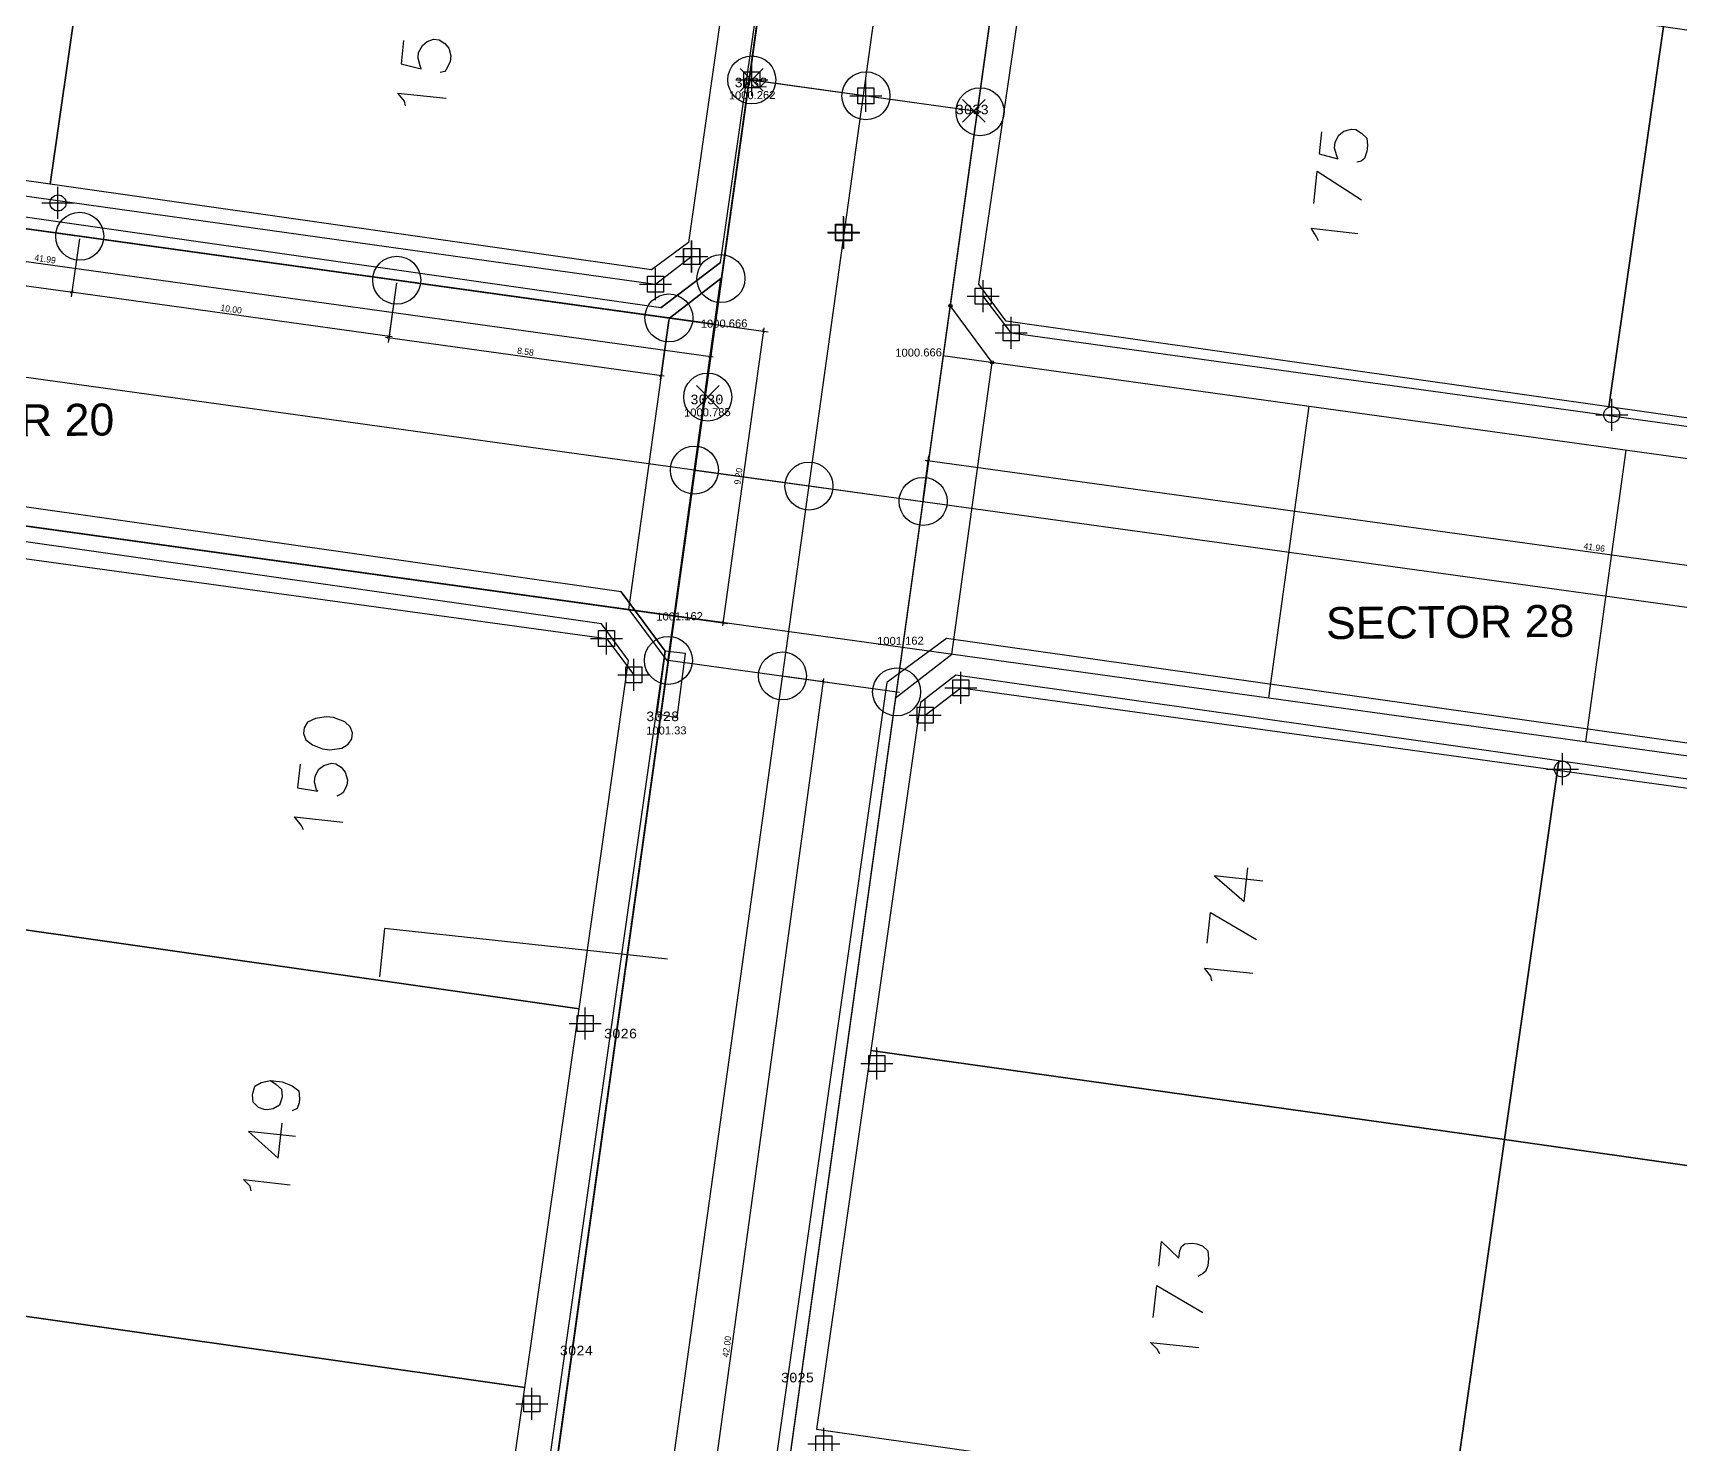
# Model space of a CAD drawing. Header units: metres. Extents: x -977055 to 805873, y -1033982 to 242021.
# Drawn here: x 875.5 to 926.9, y 929.9 to 974 of the extents above; entities that cross this region are included whole.
import ezdxf
from ezdxf.enums import TextEntityAlignment as Align

# ---------------------------------------------------------------- set-up
doc = ezdxf.new("R2010")
doc.units = ezdxf.units.M
doc.header["$PDMODE"] = 32
doc.header["$PDSIZE"] = 1.5
doc.linetypes.add('DASHED', pattern=[0.75, 0.5, -0.25])
for name, color, linetype in [('12-CONDICIONES EXISTENTES', 2, 'Continuous'), ('C-ANNO-MATC-TEXT', 150, 'Continuous'), ('C-ROAD-PROF-TEXT', 11, 'Continuous'), ('linea 1', 1, 'Continuous'), ('LOTE 243', 6, 'Continuous'), ('puntos nov 7', 50, 'Continuous'), ('PUNTOS V', 4, 'Continuous'), ('V-NODE', 1, 'Continuous')]:
    doc.layers.add(name, color=color, linetype=linetype)
doc.layers.add('PDF2_area escolar', color=7, linetype='Continuous', true_color=0x989898)
doc.layers.add('PDF_Geometry', color=7, linetype='Continuous', true_color=0x797979)
doc.styles.add('CITY2', font='stylu.ttf', dxfattribs={"height": 0.2})
doc.styles.add('MONOTXT4', font='monotxt4.shx')
doc.styles.get("Standard").update_dxf_attribs({"font": 'arial.ttf'})
doc.dimstyles.new('COTAS2', dxfattribs={"dimtxt": 0.02, "dimasz": 0.1, "dimexe": 0.15, "dimexo": 0.08, "dimgap": 0.05, "dimtad": 1, "dimzin": 0, "dimdsep": 46, "dimtxsty": 'CITY2', "dimblk": 'ARCHTICK', "dimcen": 1, "dimdle": 0.1, "dimclrd": 1, "dimclre": 1, "dimclrt": 2, "dimadec": 0, "dimazin": 0, "dimtfac": 1, "dimtofl": 0, "dimtmove": 0, "dimatfit": 3, "dimldrblk": 'ARCHTICK', "dimfxl": 0.18, "dimtolj": 1, "dimtzin": 0, "dimarcsym": 0})

# ---------------------------------------------------------------- blocks, each defined once
blk = doc.blocks.new('*U274')
at = {"color": 0, "linetype": 'ByBlock', "lineweight": -2, "transparency": 16777216}
for p, q in [((-1, 0), (1, 0)), ((0, -1), (0, 1))]:
    blk.add_line(p, q, dxfattribs=at)
blk.add_circle((0, 0), 0.5, dxfattribs=at)
blk = doc.blocks.new('*U2290', base_point=(876.247, 968.663, 1001.155))
at = {"layer": 'V-NODE', "color": 50, "lineweight": -2, "xscale": 0.5, "yscale": 0.5, "zscale": 0.5}
blk.add_blockref('*U274', (876.247, 968.663, 1001.155), dxfattribs=at)
blk = doc.blocks.new('*U2498')
at = {"color": 0, "linetype": 'ByBlock', "lineweight": -2, "transparency": 16777216}
for p, q in [((-1, 0), (1, 0)), ((0, -1), (0, 1))]:
    blk.add_line(p, q, dxfattribs=at)
blk.add_lwpolyline([(-0.5, -0.5), (-0.5, 0.5), (0.5, 0.5), (0.5, -0.5)], close=True, dxfattribs=at)
blk = doc.blocks.new('*U2657', base_point=(891.056, 931.133, 1003.201))
at = {"layer": 'V-NODE', "color": 130, "lineweight": -2, "xscale": 0.5, "yscale": 0.5, "zscale": 0.5}
blk.add_blockref('*U2498', (891.056, 931.133, 1003.201), dxfattribs=at)
blk = doc.blocks.new('*U2660', base_point=(900.174, 929.883, 1003.415))
at = {"layer": 'V-NODE', "color": 130, "lineweight": -2, "xscale": 0.5, "yscale": 0.5, "zscale": 0.5}
blk.add_blockref('*U2498', (900.174, 929.883, 1003.415), dxfattribs=at)
blk = doc.blocks.new('*U2663', base_point=(901.83, 941.775, 1002.659))
at = {"layer": 'V-NODE', "color": 130, "lineweight": -2, "xscale": 0.5, "yscale": 0.5, "zscale": 0.5}
blk.add_blockref('*U2498', (901.83, 941.775, 1002.659), dxfattribs=at)
blk = doc.blocks.new('*U2666', base_point=(892.72, 943.018, 1002.484))
at = {"layer": 'V-NODE', "color": 130, "lineweight": -2, "xscale": 0.5, "yscale": 0.5, "zscale": 0.5}
blk.add_blockref('*U2498', (892.72, 943.018, 1002.484), dxfattribs=at)
blk = doc.blocks.new('*U2669', base_point=(894.236, 953.916, 1001.882))
at = {"layer": 'V-NODE', "color": 130, "lineweight": -2, "xscale": 0.5, "yscale": 0.5, "zscale": 0.5}
blk.add_blockref('*U2498', (894.236, 953.916, 1001.882), dxfattribs=at)
blk = doc.blocks.new('*U2672', base_point=(893.381, 955.055, 1001.832))
at = {"layer": 'V-NODE', "color": 130, "lineweight": -2, "xscale": 0.5, "yscale": 0.5, "zscale": 0.5}
blk.add_blockref('*U2498', (893.381, 955.055, 1001.832), dxfattribs=at)
blk = doc.blocks.new('*U2675', base_point=(903.346, 952.656, 1002.103))
at = {"layer": 'V-NODE', "color": 130, "lineweight": -2, "xscale": 0.5, "yscale": 0.5, "zscale": 0.5}
blk.add_blockref('*U2498', (903.346, 952.656, 1002.103), dxfattribs=at)
blk = doc.blocks.new('*U2678', base_point=(904.451, 953.516, 1002.064))
at = {"layer": 'V-NODE', "color": 130, "lineweight": -2, "xscale": 0.5, "yscale": 0.5, "zscale": 0.5}
blk.add_blockref('*U2498', (904.451, 953.516, 1002.064), dxfattribs=at)
blk = doc.blocks.new('*U2681', base_point=(906.026, 964.61, 1001.429))
at = {"layer": 'V-NODE', "color": 130, "lineweight": -2, "xscale": 0.5, "yscale": 0.5, "zscale": 0.5}
blk.add_blockref('*U2498', (906.026, 964.61, 1001.429), dxfattribs=at)
blk = doc.blocks.new('*U2684', base_point=(905.158, 965.751, 1001.29))
at = {"layer": 'V-NODE', "color": 130, "lineweight": -2, "xscale": 0.5, "yscale": 0.5, "zscale": 0.5}
blk.add_blockref('*U2498', (905.158, 965.751, 1001.29), dxfattribs=at)
blk = doc.blocks.new('*U2687', base_point=(896.05, 966.989, 1001.237))
at = {"layer": 'V-NODE', "color": 130, "lineweight": -2, "xscale": 0.5, "yscale": 0.5, "zscale": 0.5}
blk.add_blockref('*U2498', (896.05, 966.989, 1001.237), dxfattribs=at)
blk = doc.blocks.new('*U2690', base_point=(894.913, 966.127, 1001.61))
at = {"layer": 'V-NODE', "color": 130, "lineweight": -2, "xscale": 0.5, "yscale": 0.5, "zscale": 0.5}
blk.add_blockref('*U2498', (894.913, 966.127, 1001.61), dxfattribs=at)
blk = doc.blocks.new('*U2693', base_point=(896.045, 966.995, 1001.239))
at = {"layer": 'V-NODE', "color": 130, "lineweight": -2, "xscale": 0.5, "yscale": 0.5, "zscale": 0.5}
blk.add_blockref('*U2498', (896.045, 966.995, 1001.239), dxfattribs=at)
blk = doc.blocks.new('base')
at = {"layer": 'PDF_Geometry', "lineweight": 25, "extrusion": (-0.000787417, 0.063364, 0.99799), "elevation": 0.026}
for points in [[(-314.355, -197.288), (-299.601, -195.681), (-292.744, -194.188), (-282.663, -192.111), (-274.476, -190.361), (-258.037, -185.154), (-248.029, -180.61), (-240.539, -177.71), (-228.643, -174.042), (-222.733, -172.714), (-217.384, -171.04), (-209.935, -169.248), (-202.16, -164.759), (-196.196, -160.284), (-195.073, -159.817), (-178.095, -157.457), (-154.298, -156.614), (-136.667, -154.611), (-124.436, -153.164), (-118.066, -151.474), (-100.79, -146.646), (-80.955, -140.967), (-73.385, -139.328), (-61.694, -135.822), (-40.504, -131.604), (-37.727, -130.872), (-17.661, -129.441), (1.311, -127.461), (21.092, -124.929), (41.006, -122.83), (47.376, -123.458), (63.592, -123.186), (81.402, -124.312), (85.639, -96.072), (88.705, -66.393), (92.811, -40.781), (97.16, -22.386), (100.596, -1.562), (102.483, 8.32), (109.691, 37.361), (117.528, 76.62), (126.217, 115.638), (131.513, 149.592), (134.682, 173.973), (136.916, 195.591), (139.956, 229.678), (141.558, 250.676), (142.614, 271.37), (143.252, 283.21), (147.066, 312.938), (152.58, 355.631), (153.554, 396.042), (150.869, 418.02), (151.777, 438.639), (150.959, 458.028), (151.777, 438.639), (150.869, 418.02), (153.554, 396.042), (152.58, 355.631), (147.066, 312.938), (143.252, 283.21), (142.614, 271.37), (141.558, 250.676), (139.956, 229.678), (136.916, 195.591), (134.682, 173.973), (131.513, 149.592), (126.217, 115.638), (117.528, 76.62), (109.691, 37.361), (102.483, 8.32), (100.596, -1.562), (97.16, -22.386), (92.811, -40.781), (88.705, -66.393), (85.639, -96.072), (81.402, -124.312), (63.592, -123.186), (47.376, -123.458), (41.006, -122.83), (21.092, -124.929), (1.311, -127.461), (-17.661, -129.441), (-37.727, -130.872), (-40.504, -131.604), (-61.694, -135.822), (-73.385, -139.328), (-80.955, -140.967), (-100.79, -146.646), (-118.066, -151.474), (-124.436, -153.164), (-136.667, -154.611), (-154.298, -156.614), (-178.095, -157.457), (-195.073, -159.817), (-196.196, -160.284), (-202.16, -164.759), (-209.935, -169.248), (-217.384, -171.04), (-222.733, -172.714), (-228.643, -174.042), (-240.539, -177.71), (-248.029, -180.61), (-258.037, -185.154), (-274.476, -190.361), (-282.663, -192.111), (-292.744, -194.188), (-299.601, -195.681), (-314.355, -197.288), (-312.178, -178.446), (-309.146, -157.898), (-306.876, -132.899), (-305.823, -118.002), (-298.643, -78.802), (-291.055, -45.077), (-282.252, -15.116), (-275.645, 10.473), (-270.319, 33.898), (-263.825, 63.164), (-258.15, 86.408), (-284.424, 123.888)], [(-11.71, 51.199), (-13.594, 49.803), (-24.492, -20.249), (-23.096, -22.133), (15.367, -28.112), (17.206, -26.71), (28.103, 43.341), (26.707, 45.225)], [(-3.781, 42.731), (-3.693, 43.463), (-4.322, 43.631), (-4.287, 43.534), (-4.223, 43.295), (-4.245, 43.112), (-4.364, 42.894), (-4.518, 42.774), (-4.711, 42.704), (-4.894, 42.726), (-5.066, 42.84), (-5.187, 42.993), (-5.251, 43.233), (-5.229, 43.416), (-5.11, 43.633), (-5.053, 43.719), (-4.91, 43.748)], [(-13.594, 49.803), (-11.71, 51.199), (26.707, 45.225), (28.103, 43.341)], [(-3.813, 44.775), (-3.784, 44.633), (-3.583, 44.377), (-5.091, 44.558)], [(-32.421, 45.95), (-32.339, 46.636), (-32.922, 46.799), (-32.887, 46.702), (-32.823, 46.462), (-32.845, 46.279), (-32.964, 46.062), (-33.118, 45.941), (-33.357, 45.877), (-33.495, 45.894), (-33.666, 46.007), (-33.833, 46.166), (-33.851, 46.4), (-33.829, 46.583), (-33.756, 46.806), (-33.653, 46.887), (-33.511, 46.916)], [(-32.151, 48.19), (-32.273, 47.184), (-33.647, 48.092)], [(-32.288, 49.365), (-32.213, 49.217), (-32.058, 48.967), (-33.52, 49.143)], [(8.705, 193.58), (-11.713, 61.957), (-10.362, 60.079), (28.101, 54.1), (29.985, 55.496), (58.5, 239.445)], [(-10.362, 60.079), (-11.713, 61.957), (-11.43, 63.917), (-12.064, 64.04), (-12.352, 62.034), (-11.713, 61.957)], [(-0.267, 65.354), (-0.179, 66.086), (-0.813, 66.208), (-0.773, 66.157), (-0.709, 65.918), (-0.731, 65.735), (-0.85, 65.517), (-1.004, 65.397), (-1.243, 65.333), (-1.38, 65.349), (-1.552, 65.463), (-1.673, 65.616), (-1.737, 65.856), (-1.715, 66.039), (-1.596, 66.256), (-1.545, 66.296), (-1.396, 66.371)], [(-0.345, 67.404), (-0.27, 67.256), (-0.069, 67), (-1.577, 67.181)], [(-30.293, 69.389), (-28.785, 69.207), (-29.707, 70.014), (-29.834, 68.963)], [(-28.531, 71.31), (-28.647, 70.35), (-30.073, 71.217)], [(-11.664, 71.596), (-2.843, 70.533), (-2.661, 72.042)], [(-28.668, 72.486), (-28.639, 72.343), (-28.438, 72.087), (-29.946, 72.269)], [(0.785, 75.244), (0.614, 75.357), (0.447, 75.516), (0.429, 75.75), (0.435, 75.796), (0.508, 76.019), (0.707, 76.134), (0.896, 76.158), (0.987, 76.147), (1.164, 76.079), (1.331, 75.92), (1.349, 75.686), (1.343, 75.64), (1.27, 75.417), (1.071, 75.302), (0.785, 75.244), (0.42, 75.288), (0.111, 75.418), (-0.101, 75.582), (-0.119, 75.816), (-0.103, 75.953), (-0.035, 76.131), (0.113, 76.206)], [(0.024, 77.005), (1.486, 76.828), (0.569, 77.681), (0.437, 76.584)], [(1.432, 78.69), (1.462, 78.547), (1.668, 78.337), (0.206, 78.513)], [(-26.897, 81.407), (-26.991, 80.63), (-27.53, 81.159), (-27.558, 80.93), (-27.62, 80.799), (-27.722, 80.718), (-27.956, 80.7), (-28.093, 80.717), (-28.271, 80.785), (-28.437, 80.944), (-28.455, 81.178), (-28.428, 81.406), (-28.36, 81.584), (-28.258, 81.664), (-28.109, 81.739)], [(-26.705, 83.007), (-26.826, 82.002), (-28.252, 82.869)], [(-26.892, 84.143), (-26.818, 83.995), (-26.611, 83.784), (-28.119, 83.966)]]:
    blk.add_lwpolyline(points, dxfattribs=at)
for points in [[(-62.897, 45.866), (-64.746, 33.986), (-44.986, 30.956), (-43.143, 42.79)], [(5.475, 35.263), (7.318, 47.098), (26.118, 44.183), (26.957, 43.062), (25.275, 32.182)], [(-14.28, 38.339), (-12.603, 49.173), (-11.437, 50.006), (7.318, 47.098), (5.475, 35.263)], [(-43.143, 42.79), (-41.294, 54.67), (-22.494, 51.756), (-21.661, 50.589), (-23.388, 39.714)], [(-62.897, 45.866), (-61.215, 56.746), (-60.048, 57.579), (-41.294, 54.67), (-43.143, 42.79)], [(-8.884, 73.116), (-10.566, 62.236), (-9.733, 61.069), (9.022, 58.161), (10.87, 70.041)], [(-37.747, 77.567), (-39.59, 65.733), (-20.79, 62.819), (-19.669, 63.657), (-17.987, 74.538)], [(-0.383, 64.394), (-0.452, 64.588), (-0.664, 64.753), (-0.973, 64.883), (-1.201, 64.91), (-1.578, 64.863), (-1.777, 64.748), (-1.891, 64.576), (-1.913, 64.393), (-1.844, 64.199), (-1.677, 64.04), (-1.323, 63.905), (-1.094, 63.877), (-0.763, 63.93), (-0.518, 64.04), (-0.405, 64.212)], [(-57.502, 80.643), (-59.183, 69.763), (-58.345, 68.642), (-39.59, 65.733), (-37.747, 77.567)], [(-7.041, 84.951), (-8.884, 73.116), (10.87, 70.041), (12.713, 81.875)], [(-35.898, 89.447), (-37.747, 77.567), (-17.987, 74.538), (-16.144, 86.372)], [(-55.653, 92.523), (-57.502, 80.643), (-37.747, 77.567), (-35.898, 89.447)], [(-5.192, 96.831), (-7.041, 84.951), (12.713, 81.875), (14.562, 93.755)]]:
    blk.add_lwpolyline(points, close=True, dxfattribs=at)
blk.add_lwpolyline([(-45.276, 166.718), (-60.33, 69.484), (-58.98, 67.605), (-20.511, 61.672), (-18.633, 63.023), (0.247, 184.698, 0.636424), (-2.755, 186.728), (-17.682, 177.908)], format="xyb", dxfattribs=at)
blk = doc.blocks.new('*U3056')
at = {"color": 0, "linetype": 'ByBlock', "lineweight": -2, "transparency": 16777216}
for p, q in [((-1, 0), (1, 0)), ((0, -1), (0, 1))]:
    blk.add_line(p, q, dxfattribs=at)
blk.add_circle((0, 0), 0.5, dxfattribs=at)
blk = doc.blocks.new('*U3134', base_point=(923.253, 950.972, 1002.288))
at = {"layer": 'V-NODE', "color": 90, "lineweight": -2, "xscale": 0.5, "yscale": 0.5, "zscale": 0.5}
blk.add_blockref('*U3056', (923.253, 950.972, 1002.288), dxfattribs=at)
blk = doc.blocks.new('*U3137', base_point=(924.793, 962.045, 1001.664))
at = {"layer": 'V-NODE', "color": 90, "lineweight": -2, "xscale": 0.5, "yscale": 0.5, "zscale": 0.5}
blk.add_blockref('*U3056', (924.793, 962.045, 1001.664), dxfattribs=at)
blk = doc.blocks.new('*U3517')
at = {"color": 0, "linetype": 'ByBlock', "lineweight": -2, "transparency": 16777216}
for p, q in [((-0.71, -0.71), (0.71, 0.71)), ((-0.71, 0.71), (0.71, -0.71))]:
    blk.add_line(p, q, dxfattribs=at)
blk = doc.blocks.new('*U3532', base_point=(896.55, 962.6, 1000.785))
at = {"layer": 'V-NODE', "lineweight": -2, "xscale": 0.5, "yscale": 0.5, "zscale": 0.5}
blk.add_blockref('*U3517', (896.55, 962.6, 1000.785), dxfattribs=at)
blk = doc.blocks.new('*U3535', base_point=(897.92, 972.51, 1000.262))
at = {"layer": 'V-NODE', "lineweight": -2, "xscale": 0.5, "yscale": 0.5, "zscale": 0.5}
blk.add_blockref('*U3517', (897.92, 972.51, 1000.262), dxfattribs=at)
blk = doc.blocks.new('*U3538', base_point=(904.86, 971.54, 1000.262))
at = {"layer": 'V-NODE', "lineweight": -2, "xscale": 0.5, "yscale": 0.5, "zscale": 0.5}
blk.add_blockref('*U3517', (904.86, 971.54, 1000.262), dxfattribs=at)
blk = doc.blocks.new('_ArchTick')
at = {"color": 0, "linetype": 'ByBlock', "const_width": 0.15}
blk.add_lwpolyline([(-0.5, -0.5), (0.5, 0.5)], dxfattribs=at)
blk = doc.blocks.new('*D3596')
at = {"layer": 'Defpoints', "color": 0, "transparency": 16777216}
for p in [(855.166, 970.643, 1001.631), (896.762, 964.872, 1001.631), (896.623, 963.874)]:
    blk.add_point(p, dxfattribs=at)
at = {"layer": 'PUNTOS V', "color": 1, "linetype": 'Continuous', "lineweight": -2, "transparency": 16777216}
for p, q in [((855.155, 970.563), (855.007, 969.495)), ((896.751, 964.793), (896.602, 963.725))]:
    blk.add_line(p, q, dxfattribs=at)
at = {"layer": 'PUNTOS V', "color": 1, "lineweight": -2, "transparency": 16777216}
blk.add_line((854.928, 969.658), (896.722, 963.86), dxfattribs=at)
at = {"layer": 'PUNTOS V', "color": 1, "lineweight": -2, "transparency": 16777216, "xscale": 0.1, "yscale": 0.1, "zscale": 0.1}
for p, rotation in [((855.027, 969.644), 172.1021511894504), ((896.623, 963.874), 352.1021511894503)]:
    blk.add_blockref('_ArchTick', p, dxfattribs=dict(at, rotation=rotation))
at = {"layer": 'PUNTOS V', "color": 2, "transparency": 16777216, "insert": (875.846, 966.912), "char_height": 0.2, "attachment_point": 5, "rotation": 352.1022, "style": 'CITY2'}
blk.add_mtext('\\A1;41.99', dxfattribs=at)
blk = doc.blocks.new('*D3908')
at = {"layer": 'Defpoints', "color": 0, "transparency": 16777216}
for p in [(898.884, 953.883, 1001.631), (893.078, 912.286, 1001.631), (894.449, 912.098)]:
    blk.add_point(p, dxfattribs=at)
at = {"layer": 'PUNTOS V', "color": 1, "lineweight": -2, "transparency": 16777216}
blk.add_line((900.162, 953.808), (894.435, 911.999), dxfattribs=at)
at = {"layer": 'PUNTOS V', "color": 1, "linetype": 'Continuous', "lineweight": -2, "transparency": 16777216}
for p, q in [((898.963, 953.872), (900.297, 953.689)), ((893.157, 912.275), (894.597, 912.078))]:
    blk.add_line(p, q, dxfattribs=at)
at = {"layer": 'PUNTOS V', "color": 1, "lineweight": -2, "transparency": 16777216, "xscale": 0.1, "yscale": 0.1, "zscale": 0.1}
for p, rotation in [((900.149, 953.709), 82.20016824873524), ((894.449, 912.098), 262.2001682487353)]:
    blk.add_blockref('_ArchTick', p, dxfattribs=dict(at, rotation=rotation))
at = {"layer": 'PUNTOS V', "color": 2, "transparency": 16777216, "insert": (897.145, 932.925), "char_height": 0.2, "attachment_point": 5, "rotation": 82.2002, "style": 'CITY2'}
blk.add_mtext('\\A1;42.00', dxfattribs=at)
blk = doc.blocks.new('*D3917')
at = {"layer": 'Defpoints', "color": 0, "transparency": 16777216}
for p in [(886.831, 966.25), (895.334, 965.07), (895.085, 963.274)]:
    blk.add_point(p, dxfattribs=at)
at = {"layer": 'PUNTOS V', "color": 1, "linetype": 'Continuous', "lineweight": -2, "transparency": 16777216}
for p, q in [((886.82, 966.171), (886.561, 964.306)), ((895.323, 964.991), (895.064, 963.126))]:
    blk.add_line(p, q, dxfattribs=at)
at = {"layer": 'PUNTOS V', "color": 1, "lineweight": -2, "transparency": 16777216}
blk.add_line((886.483, 964.468), (895.184, 963.261), dxfattribs=at)
at = {"layer": 'PUNTOS V', "color": 1, "lineweight": -2, "transparency": 16777216, "xscale": 0.1, "yscale": 0.1, "zscale": 0.1}
for p, rotation in [((886.582, 964.454), 172.099264543377), ((895.085, 963.274), 352.0992645433769)]:
    blk.add_blockref('_ArchTick', p, dxfattribs=dict(at, rotation=rotation))
at = {"layer": 'PUNTOS V', "color": 2, "transparency": 16777216, "insert": (890.855, 964.017), "char_height": 0.2, "attachment_point": 5, "rotation": 352.0993, "style": 'CITY2'}
blk.add_mtext('\\A1;8.58', dxfattribs=at)
blk = doc.blocks.new('*D3919')
at = {"layer": 'Defpoints', "color": 0, "transparency": 16777216}
for p in [(867.021, 968.998), (876.926, 967.624), (876.684, 965.881)]:
    blk.add_point(p, dxfattribs=at)
at = {"layer": 'PUNTOS V', "color": 1, "linetype": 'Continuous', "lineweight": -2, "transparency": 16777216}
for p, q in [((867.01, 968.919), (866.759, 967.106)), ((876.915, 967.545), (876.664, 965.732))]:
    blk.add_line(p, q, dxfattribs=at)
at = {"layer": 'PUNTOS V', "color": 1, "lineweight": -2, "transparency": 16777216}
blk.add_line((866.68, 967.269), (876.783, 965.867), dxfattribs=at)
at = {"layer": 'PUNTOS V', "color": 1, "lineweight": -2, "transparency": 16777216, "xscale": 0.1, "yscale": 0.1, "zscale": 0.1}
for p, rotation in [((866.779, 967.255), 172.1024535923152), ((876.684, 965.881), 352.1024535923152)]:
    blk.add_blockref('_ArchTick', p, dxfattribs=dict(at, rotation=rotation))
at = {"layer": 'PUNTOS V', "color": 2, "transparency": 16777216, "insert": (871.753, 966.72), "char_height": 0.2, "attachment_point": 5, "rotation": 352.1025, "style": 'CITY2'}
blk.add_mtext('\\A1;10.00', dxfattribs=at)
blk = doc.blocks.new('*D3920')
at = {"layer": 'Defpoints', "color": 0, "transparency": 16777216}
for p in [(876.926, 967.624), (886.831, 966.25), (886.589, 964.507)]:
    blk.add_point(p, dxfattribs=at)
at = {"layer": 'PUNTOS V', "color": 1, "linetype": 'Continuous', "lineweight": -2, "transparency": 16777216}
for p, q in [((876.915, 967.545), (876.664, 965.732)), ((886.82, 966.171), (886.569, 964.358))]:
    blk.add_line(p, q, dxfattribs=at)
at = {"layer": 'PUNTOS V', "color": 1, "lineweight": -2, "transparency": 16777216}
blk.add_line((876.585, 965.895), (886.688, 964.493), dxfattribs=at)
at = {"layer": 'PUNTOS V', "color": 1, "lineweight": -2, "transparency": 16777216, "xscale": 0.1, "yscale": 0.1, "zscale": 0.1}
for p, rotation in [((876.684, 965.881), 172.1024535923152), ((886.589, 964.507), 352.1024535923152)]:
    blk.add_blockref('_ArchTick', p, dxfattribs=dict(at, rotation=rotation))
at = {"layer": 'PUNTOS V', "color": 2, "transparency": 16777216, "insert": (881.658, 965.346), "char_height": 0.2, "attachment_point": 5, "rotation": 352.1025, "style": 'CITY2'}
blk.add_mtext('\\A1;10.00', dxfattribs=at)
blk = doc.blocks.new('*D3962')
at = {"layer": '12-CONDICIONES EXISTENTES', "color": 1, "linetype": 'Continuous', "lineweight": -2, "transparency": 16777216}
for p, q in [((903.274, 959.406), (903.461, 960.763)), ((944.844, 953.669), (945.032, 955.026))]:
    blk.add_line(p, q, dxfattribs=at)
at = {"layer": '12-CONDICIONES EXISTENTES', "color": 1, "lineweight": -2, "transparency": 16777216}
blk.add_line((903.341, 960.628), (945.11, 954.863), dxfattribs=at)
at = {"layer": 'Defpoints', "color": 0, "transparency": 16777216}
for p in [(903.263, 959.326, 1001.631), (945.011, 954.877), (944.833, 953.589, 1001.429)]:
    blk.add_point(p, dxfattribs=at)
at = {"layer": '12-CONDICIONES EXISTENTES', "color": 1, "lineweight": -2, "transparency": 16777216, "xscale": 0.1, "yscale": 0.1, "zscale": 0.1}
for p, rotation in [((903.441, 960.614), 172.1422109630282), ((945.011, 954.877), 352.1422109630282)]:
    blk.add_blockref('_ArchTick', p, dxfattribs=dict(at, rotation=rotation))
at = {"layer": '12-CONDICIONES EXISTENTES', "color": 2, "transparency": 16777216, "insert": (924.247, 957.899), "char_height": 0.2, "attachment_point": 5, "rotation": 352.1422, "style": 'CITY2'}
blk.add_mtext('\\A1;41.96', dxfattribs=at)
blk = doc.blocks.new('*U4239')
at = {"color": 0, "linetype": 'ByBlock', "lineweight": -2, "transparency": 16777216}
for p, q in [((-1, 0), (1, 0)), ((0, -1), (0, 1))]:
    blk.add_line(p, q, dxfattribs=at)
blk.add_lwpolyline([(-0.5, -0.5), (-0.5, 0.5), (0.5, 0.5), (0.5, -0.5)], close=True, dxfattribs=at)
blk = doc.blocks.new('*D5337')
at = {"color": 1, "linetype": 'Continuous', "lineweight": -2, "transparency": 16777216}
for p, q in [((879.321, 839.447), (907.47, 1041.662)), ((886.452, 838.455), (914.601, 1040.669))]:
    blk.add_line(p, q, dxfattribs=at)
at = {"color": 1, "lineweight": -2, "transparency": 16777216}
blk.add_line((907.35, 1041.527), (914.679, 1040.507), dxfattribs=at)
at = {"layer": 'Defpoints', "color": 0, "transparency": 16777216}
for p in [(914.58, 1040.521), (879.31, 839.368, 1010.921), (886.441, 838.375, 1010.921)]:
    blk.add_point(p, dxfattribs=at)
at = {"color": 1, "lineweight": -2, "transparency": 16777216, "xscale": 0.1, "yscale": 0.1, "zscale": 0.1}
for p, rotation in [((907.449, 1041.514), 172.075246697287), ((914.58, 1040.521), 352.075246697287)]:
    blk.add_blockref('_ArchTick', p, dxfattribs=dict(at, rotation=rotation))
at = {"color": 2, "transparency": 16777216, "insert": (911.036, 1041.174), "char_height": 0.2, "attachment_point": 5, "rotation": 352.0752, "style": 'CITY2'}
blk.add_mtext('\\A1;7.20', dxfattribs=at)
blk = doc.blocks.new('*D5356')
at = {"color": 1, "linetype": 'Continuous', "lineweight": -2, "transparency": 16777216}
for p, q in [((864.055, 969.41), (898.439, 964.64)), ((862.791, 960.297), (897.175, 955.527))]:
    blk.add_line(p, q, dxfattribs=at)
at = {"color": 1, "lineweight": -2, "transparency": 16777216}
blk.add_line((898.304, 964.759), (897.012, 955.449), dxfattribs=at)
at = {"layer": 'Defpoints', "color": 0, "transparency": 16777216}
for p in [(863.976, 969.421, 1001.631), (862.712, 960.308, 1001.631), (897.026, 955.548)]:
    blk.add_point(p, dxfattribs=at)
at = {"color": 1, "lineweight": -2, "transparency": 16777216, "xscale": 0.1, "yscale": 0.1, "zscale": 0.1}
for p, rotation in [((898.29, 964.66), 82.10215118945045), ((897.026, 955.548), 262.1021511894505)]:
    blk.add_blockref('_ArchTick', p, dxfattribs=dict(at, rotation=rotation))
at = {"color": 2, "transparency": 16777216, "insert": (897.506, 960.125), "char_height": 0.2, "attachment_point": 5, "rotation": 82.1022, "style": 'CITY2'}
blk.add_mtext('\\A1;9.20', dxfattribs=at)

msp = doc.modelspace()

# ---------------------------------------------------------------- linework, layer by layer
for points, elevation in [([(913.89995, 1035.63386), (915.71758, 1036.92054), (905.327, 1038.372), (906.76699, 1036.61412), (879.32333, 839.46403), (886.45039, 838.44132), (913.89995, 1035.63386)], 1919.0953), ([(855.50401, 961.30764), (894.07989, 955.95627), (895.30248, 954.32756), (896.95928, 966.30083), (895.35637, 965.06729), (856.79821, 970.4162), (855.31885, 972.40386), (853.59512, 959.91766), (855.50401, 961.30764)], 1001.631)]:
    msp.add_lwpolyline(points, dxfattribs=dict(elevation=elevation))
at = {"layer": '12-CONDICIONES EXISTENTES', "color": 1}
for centre in [(904.1302, 965.44975, 1010.921), (905.43605, 963.68208, 1001.429)]:
    msp.add_circle(centre, 0.05, dxfattribs=at)
at = {"layer": 'linea 1'}
for points, elevation in [([(897.93806, 972.50789), (904.87104, 971.54154)], 997.205), ([(857.262, 971.402), (894.913, 966.127)], 1001.17), ([(855.866, 960.208), (893.381, 955.055)], 1001.631)]:
    msp.add_lwpolyline(points, dxfattribs=dict(at, elevation=elevation))
at = {"layer": 'PUNTOS V', "color": 1}
for points, elevation in [([(880.99061, 825.33033), (910.54652, 1037.65447)], 1010.921), ([(877.00719, 822.82532), (906.7622, 1036.57971)], 1010.921), ([(886.19302, 836.59243), (913.88579, 1035.5321)], 1010.921), ([(897.82592, 972.52345), (904.95701, 971.52964)], 997.205), ([(896.76162, 964.87235), (856.79821, 970.4162)], 1001.631), ([(894.913, 966.127), (896.0578, 967.00799)], 1001.61), ([(903.2628, 959.32643), (854.52568, 966.0874)], 1001.631), ([(895.35637, 965.06729), (896.95928, 966.30083)], 1002.602), ([(905.43605, 963.68208), (904.11328, 965.47265)], 1001.429), ([(906.026, 964.61), (905.158, 965.751)], 1001.429), ([(894.07989, 955.95627), (895.35637, 965.06729)], 1001.631), ([(906.026, 964.61), (943.63, 959.409)], 1001.429), ([(903.89501, 963.89522), (945.47081, 958.14488)], 1001.429), ([(904.1756, 954.56883), (905.43605, 963.68208)], 1002.103), ([(914.0813, 953.19877), (915.34175, 962.31202)], 1002.103), ([(902.62985, 954.77019), (853.88553, 961.53216)], 1001.631), ([(923.987, 951.82872), (925.24745, 960.94197)], 1002.103), ([(896.1311, 960.31577), (903.26449, 959.33863)], 1001.631), ([(903.26449, 959.33863), (944.83338, 953.58925)], 1001.429), ([(894.07989, 955.95627), (895.30248, 954.32756)], 1001.631), ([(893.381, 955.055), (894.236, 953.91598)], 1001.631), ([(902.63397, 954.78205), (944.19594, 949.03363)], 1001.429), ([(895.30868, 954.37239), (902.54115, 953.38169)], 1001.631), ([(902.41485, 953.19847), (904.1756, 954.56883)], 1002.103), ([(903.346, 952.656), (904.451, 953.516)], 1002.103), ([(904.451, 953.516), (947.554, 947.56957)], 1002.064)]:
    msp.add_lwpolyline(points, dxfattribs=dict(at, elevation=elevation))
for p in [(897.92497, 972.50964, 997.205), (901.49051, 972.01274, 995.204), (905.05605, 971.51583, 995.204), (876.926, 967.624), (886.831, 966.25), (896.95928, 966.30083, 1002.602), (895.33354, 965.07046, 1000.66), (895.334, 965.07), (896.54817, 962.60025, 1000.785), (896.1311, 960.31577, 1001.631), (899.71145, 959.81738, 1010.921), (903.27924, 959.3366, 1010.921), (895.3186, 954.37103, 1010.921), (898.88351, 953.88271, 1001.631), (902.45092, 953.38612, 1010.921)]:
    msp.add_point(p, dxfattribs=at)

# ---------------------------------------------------------------- block references
at = {"layer": 'C-ANNO-MATC-TEXT', "lineweight": -2, "xscale": 0.5, "yscale": 0.5, "zscale": 0.5}
for p in [(897.925, 972.51, 1000.26), (901.491, 972.013, 1000.26), (900.795, 967.751, 1002.886), (900.8, 967.734, 1000.87)]:
    msp.add_blockref('*U4239', p, dxfattribs=at)
at = {"layer": 'PDF2_area escolar'}
msp.add_blockref('base', (882.736, 1016.336, 999.038), dxfattribs=at)
at = {"layer": 'puntos nov 7'}
msp.add_blockref('*U2290', (876.247, 968.663, 1001.155), dxfattribs=at)
at = {"layer": 'V-NODE'}
for name, p in [('*U3535', (897.92, 972.51, 1000.262)), ('*U3538', (904.86, 971.54, 1000.262)), ('*U2693', (896.045, 966.995, 1001.239)), ('*U2687', (896.05, 966.989, 1001.237)), ('*U2690', (894.913, 966.127, 1001.61)), ('*U2684', (905.158, 965.751, 1001.29)), ('*U2681', (906.026, 964.61, 1001.429)), ('*U3532', (896.55, 962.6, 1000.785)), ('*U3137', (924.793, 962.045, 1001.664)), ('*U2672', (893.381, 955.055, 1001.832)), ('*U2669', (894.236, 953.916, 1001.882)), ('*U2678', (904.451, 953.516, 1002.064)), ('*U2675', (903.346, 952.656, 1002.103)), ('*U3134', (923.253, 950.972, 1002.288)), ('*U2666', (892.72, 943.018, 1002.484)), ('*U2663', (901.83, 941.775, 1002.659)), ('*U2657', (891.056, 931.133, 1003.201)), ('*U2660', (900.174, 929.883, 1003.415))]:
    msp.add_blockref(name, p, dxfattribs=at)

# ---------------------------------------------------------------- texts
at = {"layer": 'C-ROAD-PROF-TEXT', "color": 11, "linetype": 'Continuous', "lineweight": -3, "attachment_point": 8, "rotation": 0.571108}
for s, insert, char_height in [('{\\C2;1000.262}', (897.93547, 971.90298, 1000.785), 0.25), ('{\\C2;1000.666}', (897.06085, 964.76676, 1000.785), 0.25), ('{\\C2;1000.666}', (903.13789, 963.86161, 1000.785), 0.25), ('{\\C2;SECTOR 20}', (874.13, 961.3461, 1995.253), 1), ('{\\C2;1000.785}', (896.53814, 961.99327, 1000.785), 0.25), ('{\\C2;1001.162}', (895.67086, 955.61796, 1011.104), 0.25), ('{\\C2;SECTOR 28}', (919.74855, 955.05683, 1995.253), 1), ('{\\C2;1001.162}', (902.56954, 954.85292, 2013.168), 0.25), ('{\\C2;1001.33}', (895.25685, 952.0502, 1011.104), 0.25)]:
    msp.add_mtext(s, dxfattribs=dict(at, insert=insert, char_height=char_height))
at = {"layer": 'LOTE 243', "color": 1, "linetype": 'DASHED', "style": 'MONOTXT4'}
for s, p in [('3032', (897.38259, 972.57916, 1004.05956)), ('3033', (904.29096, 971.73356, 1004.05956)), ('3030', (896.00209, 962.67491, 1004.05956)), ('3028', (894.62159, 952.77066, 1020.36056)), ('3026', (893.30299, 942.85778, 2015.56456)), ('3024', (891.92248, 932.95352, 2015.56456)), ('3025', (898.83084, 932.10792, 2015.56456))]:
    msp.add_text(s, height=0.3, dxfattribs=at).set_placement(p, align=Align.TOP_LEFT)

# ---------------------------------------------------------------- dimensions: what is measured, and where the dimension line sits
for p1, p2, distance, picture, middle in [((879.30998, 839.3681, 1010.921), (886.44122, 838.37542, 1010.921), 204.0945, '*D5337', (911.03638, 1041.17356)), ((863.97578, 969.42051, 1001.631), (862.71163, 960.30777, 1001.631), 34.64299, '*D5356', (897.50553, 960.1251))]:
    dim = msp.add_aligned_dim(p1=p1, p2=p2, distance=distance, dimstyle='COTAS2')
    dim.commit()
    dim.dimension.update_dxf_attribs({"geometry": picture, "text_midpoint": middle})
at = {"layer": '12-CONDICIONES EXISTENTES', "color": 1}
dim = msp.add_aligned_dim(p1=(903.2628, 959.32643, 1001.631), p2=(944.83338, 953.58925, 1001.429), distance=1.29994, dimstyle='COTAS2', dxfattribs=at)
dim.commit()
dim.dimension.update_dxf_attribs({"geometry": '*D3962', "text_midpoint": (924.24693, 957.89859)})
at = {"layer": 'PUNTOS V', "color": 1}
for p1, p2, distance, picture, middle in [((855.16583, 970.64265, 1001.631), (896.76162, 964.87235, 1001.631), -1.00816, '*D3596', (875.84642, 966.9119)), ((867.021, 968.998), (876.926, 967.624), -1.75963, '*D3919', (871.75283, 966.72019)), ((886.831, 966.25), (895.334, 965.07), -1.8129, '*D3917', (890.85452, 964.01717))]:
    dim = msp.add_aligned_dim(p1=p1, p2=p2, distance=distance, dimstyle='COTAS2', dxfattribs=at)
    dim.commit()
    dim.dimension.update_dxf_attribs({"geometry": picture, "text_midpoint": middle})
for base, p1, p2, angle, picture, middle in [((886.58922, 964.50706), (876.926, 967.624), (886.831, 966.25), 172.102454, '*D3920', (881.65783, 965.34619)), ((894.44871, 912.09799), (898.88351, 953.88271, 1001.631), (893.07784, 912.28577, 1001.631), 82.200168, '*D3908', (897.14491, 932.92476))]:
    dim = msp.add_linear_dim(base=base, p1=p1, p2=p2, angle=angle, dimstyle='COTAS2', override={"dimtmove": 1}, dxfattribs=at)
    dim.commit()
    dim.dimension.update_dxf_attribs({"geometry": picture, "text_midpoint": middle})

doc.saveas('drawing.dxf')
